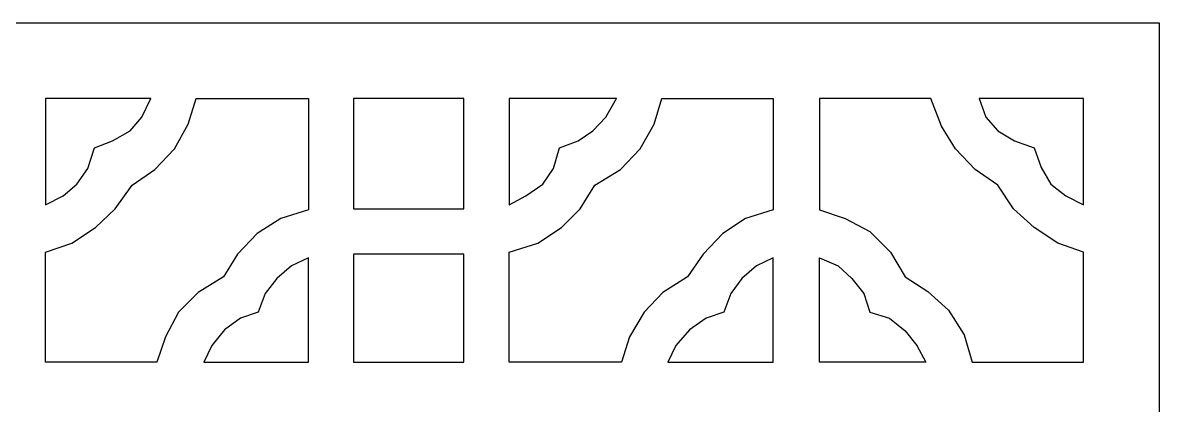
# Model space of a CAD drawing. Header units: centimetres. Extents: x 18.13 to 27, y 0.12 to 9.
# Drawn here: x 22.569 to 27, y 7.508 to 9.001 of the extents above; entities that cross this region are included whole.
import ezdxf

# ---------------------------------------------------------------- set-up
doc = ezdxf.new("R2010")
doc.units = ezdxf.units.CM
doc.header["$MEASUREMENT"] = 0
doc.layers.add('layer 1', color=7, linetype='Continuous')

msp = doc.modelspace()

# ---------------------------------------------------------------- linework, layer by layer
at = {"layer": 'layer 1', "color": 250}
for points, knots in [([(18.13026, 9.00077), (18.13026, 9.00077), (18.13026, 0.12357), (18.13026, 0.12357), (18.13026, 0.12357), (18.13026, 0.12357), (26.99977, 0.12357), (26.99977, 0.12357), (26.99977, 0.12357), (26.99977, 0.12357), (26.99977, 9.00077), (26.99977, 9.00077), (26.99977, 9.00077), (26.99977, 9.00077), (18.13026, 9.00077), (18.13026, 9.00077)], [0, 0, 0, 0, 0.2, 0.2, 0.2, 0.2, 0.4, 0.4, 0.4, 0.4, 0.6, 0.6, 0.6, 0.6, 1, 1, 1, 1]), ([(22.65716, 8.29046), (22.65716, 8.29046), (22.65716, 8.7051), (22.65716, 8.7051), (22.65716, 8.7051), (22.65716, 8.7051), (23.06801, 8.7051), (23.06801, 8.7051), (23.06801, 8.7051), (23.06801, 8.7051), (23.03347, 8.63219), (23.03347, 8.63219), (23.03347, 8.63219), (23.03347, 8.63219), (22.98738, 8.57841), (22.98738, 8.57841), (22.98738, 8.57841), (22.98738, 8.57841), (22.91824, 8.54002), (22.91824, 8.54002), (22.91824, 8.54002), (22.91824, 8.54002), (22.84915, 8.51312), (22.84915, 8.51312), (22.84915, 8.51312), (22.84915, 8.51312), (22.82228, 8.43252), (22.82228, 8.43252), (22.82228, 8.43252), (22.82228, 8.43252), (22.78004, 8.37108), (22.78004, 8.37108), (22.78004, 8.37108), (22.78004, 8.37108), (22.72625, 8.32501), (22.72625, 8.32501), (22.72625, 8.32501), (22.72625, 8.32501), (22.65716, 8.29046), (22.65716, 8.29046)], [0, 0, 0, 0, 0.0909091, 0.0909091, 0.0909091, 0.0909091, 0.1818182, 0.1818182, 0.1818182, 0.1818182, 0.2727273, 0.2727273, 0.2727273, 0.2727273, 0.3636364, 0.3636364, 0.3636364, 0.3636364, 0.4545455, 0.4545455, 0.4545455, 0.4545455, 0.5454545, 0.5454545, 0.5454545, 0.5454545, 0.6363636, 0.6363636, 0.6363636, 0.6363636, 0.7272727, 0.7272727, 0.7272727, 0.7272727, 0.8181818, 0.8181818, 0.8181818, 0.8181818, 1, 1, 1, 1]), ([(23.09106, 7.67608), (23.09106, 7.67608), (23.12559, 7.77593), (23.12559, 7.77593), (23.12559, 7.77593), (23.12559, 7.77593), (23.17551, 7.87193), (23.17551, 7.87193), (23.17551, 7.87193), (23.17551, 7.87193), (23.25231, 7.94874), (23.25231, 7.94874), (23.25231, 7.94874), (23.25231, 7.94874), (23.35215, 8.01015), (23.35215, 8.01015), (23.35215, 8.01015), (23.35215, 8.01015), (23.40589, 8.09846), (23.40589, 8.09846), (23.40589, 8.09846), (23.40589, 8.09846), (23.48268, 8.17909), (23.48268, 8.17909), (23.48268, 8.17909), (23.48268, 8.17909), (23.57482, 8.23668), (23.57482, 8.23668), (23.57482, 8.23668), (23.57482, 8.23668), (23.68235, 8.27123), (23.68235, 8.27123), (23.68235, 8.27123), (23.68235, 8.27123), (23.68235, 8.7051), (23.68235, 8.7051), (23.68235, 8.7051), (23.68235, 8.7051), (23.24461, 8.7051), (23.24461, 8.7051), (23.24461, 8.7051), (23.24461, 8.7051), (23.21392, 8.60529), (23.21392, 8.60529), (23.21392, 8.60529), (23.21392, 8.60529), (23.16018, 8.5093), (23.16018, 8.5093), (23.16018, 8.5093), (23.16018, 8.5093), (23.08337, 8.42869), (23.08337, 8.42869), (23.08337, 8.42869), (23.08337, 8.42869), (22.99506, 8.36727), (22.99506, 8.36727), (22.99506, 8.36727), (22.99506, 8.36727), (22.92978, 8.2751), (22.92978, 8.2751), (22.92978, 8.2751), (22.92978, 8.2751), (22.85299, 8.20213), (22.85299, 8.20213), (22.85299, 8.20213), (22.85299, 8.20213), (22.76083, 8.14072), (22.76083, 8.14072), (22.76083, 8.14072), (22.76083, 8.14072), (22.65716, 8.10613), (22.65716, 8.10613), (22.65716, 8.10613), (22.65716, 8.10613), (22.65716, 7.67608), (22.65716, 7.67608), (22.65716, 7.67608), (22.65716, 7.67608), (23.09106, 7.67608), (23.09106, 7.67608)], [0, 0, 0, 0, 0.047619, 0.047619, 0.047619, 0.047619, 0.0952381, 0.0952381, 0.0952381, 0.0952381, 0.1428571, 0.1428571, 0.1428571, 0.1428571, 0.1904762, 0.1904762, 0.1904762, 0.1904762, 0.2380952, 0.2380952, 0.2380952, 0.2380952, 0.2857143, 0.2857143, 0.2857143, 0.2857143, 0.3333333, 0.3333333, 0.3333333, 0.3333333, 0.3809524, 0.3809524, 0.3809524, 0.3809524, 0.4285714, 0.4285714, 0.4285714, 0.4285714, 0.4761905, 0.4761905, 0.4761905, 0.4761905, 0.5238095, 0.5238095, 0.5238095, 0.5238095, 0.5714286, 0.5714286, 0.5714286, 0.5714286, 0.6190476, 0.6190476, 0.6190476, 0.6190476, 0.6666667, 0.6666667, 0.6666667, 0.6666667, 0.7142857, 0.7142857, 0.7142857, 0.7142857, 0.7619048, 0.7619048, 0.7619048, 0.7619048, 0.8095238, 0.8095238, 0.8095238, 0.8095238, 0.8571429, 0.8571429, 0.8571429, 0.8571429, 0.9047619, 0.9047619, 0.9047619, 0.9047619, 1, 1, 1, 1]), ([(23.85898, 8.2751), (23.85898, 8.2751), (23.85898, 8.7051), (23.85898, 8.7051), (23.85898, 8.7051), (23.85898, 8.7051), (24.28899, 8.7051), (24.28899, 8.7051), (24.28899, 8.7051), (24.28899, 8.7051), (24.28899, 8.2751), (24.28899, 8.2751), (24.28899, 8.2751), (24.28899, 8.2751), (23.85898, 8.2751), (23.85898, 8.2751)], [0, 0, 0, 0, 0.2, 0.2, 0.2, 0.2, 0.4, 0.4, 0.4, 0.4, 0.6, 0.6, 0.6, 0.6, 1, 1, 1, 1]), ([(24.46563, 8.29046), (24.46563, 8.29046), (24.46563, 8.7051), (24.46563, 8.7051), (24.46563, 8.7051), (24.46563, 8.7051), (24.88415, 8.7051), (24.88415, 8.7051), (24.88415, 8.7051), (24.88415, 8.7051), (24.84192, 8.63219), (24.84192, 8.63219), (24.84192, 8.63219), (24.84192, 8.63219), (24.792, 8.57841), (24.792, 8.57841), (24.792, 8.57841), (24.792, 8.57841), (24.73437, 8.54002), (24.73437, 8.54002), (24.73437, 8.54002), (24.73437, 8.54002), (24.66141, 8.51312), (24.66141, 8.51312), (24.66141, 8.51312), (24.66141, 8.51312), (24.63844, 8.43252), (24.63844, 8.43252), (24.63844, 8.43252), (24.63844, 8.43252), (24.59619, 8.37108), (24.59619, 8.37108), (24.59619, 8.37108), (24.59619, 8.37108), (24.53089, 8.32501), (24.53089, 8.32501), (24.53089, 8.32501), (24.53089, 8.32501), (24.46563, 8.29046), (24.46563, 8.29046)], [0, 0, 0, 0, 0.0909091, 0.0909091, 0.0909091, 0.0909091, 0.1818182, 0.1818182, 0.1818182, 0.1818182, 0.2727273, 0.2727273, 0.2727273, 0.2727273, 0.3636364, 0.3636364, 0.3636364, 0.3636364, 0.4545455, 0.4545455, 0.4545455, 0.4545455, 0.5454545, 0.5454545, 0.5454545, 0.5454545, 0.6363636, 0.6363636, 0.6363636, 0.6363636, 0.7272727, 0.7272727, 0.7272727, 0.7272727, 0.8181818, 0.8181818, 0.8181818, 0.8181818, 1, 1, 1, 1]), ([(25.06077, 8.7051), (25.06077, 8.7051), (25.03006, 8.60529), (25.03006, 8.60529), (25.03006, 8.60529), (25.03006, 8.60529), (24.97629, 8.5093), (24.97629, 8.5093), (24.97629, 8.5093), (24.97629, 8.5093), (24.89952, 8.42869), (24.89952, 8.42869), (24.89952, 8.42869), (24.89952, 8.42869), (24.79967, 8.36727), (24.79967, 8.36727), (24.79967, 8.36727), (24.79967, 8.36727), (24.74208, 8.2751), (24.74208, 8.2751), (24.74208, 8.2751), (24.74208, 8.2751), (24.66912, 8.20213), (24.66912, 8.20213), (24.66912, 8.20213), (24.66912, 8.20213), (24.57697, 8.14072), (24.57697, 8.14072), (24.57697, 8.14072), (24.57697, 8.14072), (24.46563, 8.10613), (24.46563, 8.10613), (24.46563, 8.10613), (24.46563, 8.10613), (24.46563, 7.67608), (24.46563, 7.67608), (24.46563, 7.67608), (24.46563, 7.67608), (24.90334, 7.67608), (24.90334, 7.67608), (24.90334, 7.67608), (24.90334, 7.67608), (24.93407, 7.77593), (24.93407, 7.77593), (24.93407, 7.77593), (24.93407, 7.77593), (24.99167, 7.87193), (24.99167, 7.87193), (24.99167, 7.87193), (24.99167, 7.87193), (25.06459, 7.94874), (25.06459, 7.94874), (25.06459, 7.94874), (25.06459, 7.94874), (25.16063, 8.01015), (25.16063, 8.01015), (25.16063, 8.01015), (25.16063, 8.01015), (25.22203, 8.09846), (25.22203, 8.09846), (25.22203, 8.09846), (25.22203, 8.09846), (25.29881, 8.17909), (25.29881, 8.17909), (25.29881, 8.17909), (25.29881, 8.17909), (25.38714, 8.23668), (25.38714, 8.23668), (25.38714, 8.23668), (25.38714, 8.23668), (25.49467, 8.27123), (25.49467, 8.27123), (25.49467, 8.27123), (25.49467, 8.27123), (25.49467, 8.7051), (25.49467, 8.7051), (25.49467, 8.7051), (25.49467, 8.7051), (25.06077, 8.7051), (25.06077, 8.7051)], [0, 0, 0, 0, 0.047619, 0.047619, 0.047619, 0.047619, 0.0952381, 0.0952381, 0.0952381, 0.0952381, 0.1428571, 0.1428571, 0.1428571, 0.1428571, 0.1904762, 0.1904762, 0.1904762, 0.1904762, 0.2380952, 0.2380952, 0.2380952, 0.2380952, 0.2857143, 0.2857143, 0.2857143, 0.2857143, 0.3333333, 0.3333333, 0.3333333, 0.3333333, 0.3809524, 0.3809524, 0.3809524, 0.3809524, 0.4285714, 0.4285714, 0.4285714, 0.4285714, 0.4761905, 0.4761905, 0.4761905, 0.4761905, 0.5238095, 0.5238095, 0.5238095, 0.5238095, 0.5714286, 0.5714286, 0.5714286, 0.5714286, 0.6190476, 0.6190476, 0.6190476, 0.6190476, 0.6666667, 0.6666667, 0.6666667, 0.6666667, 0.7142857, 0.7142857, 0.7142857, 0.7142857, 0.7619048, 0.7619048, 0.7619048, 0.7619048, 0.8095238, 0.8095238, 0.8095238, 0.8095238, 0.8571429, 0.8571429, 0.8571429, 0.8571429, 0.9047619, 0.9047619, 0.9047619, 0.9047619, 1, 1, 1, 1]), ([(26.27026, 7.67608), (26.27026, 7.67608), (26.23955, 7.78361), (26.23955, 7.78361), (26.23955, 7.78361), (26.23955, 7.78361), (26.17812, 7.87961), (26.17812, 7.87961), (26.17812, 7.87961), (26.17812, 7.87961), (26.09747, 7.95256), (26.09747, 7.95256), (26.09747, 7.95256), (26.09747, 7.95256), (26.00914, 8.01015), (26.00914, 8.01015), (26.00914, 8.01015), (26.00914, 8.01015), (25.95155, 8.10613), (25.95155, 8.10613), (25.95155, 8.10613), (25.95155, 8.10613), (25.87091, 8.1868), (25.87091, 8.1868), (25.87091, 8.1868), (25.87091, 8.1868), (25.77495, 8.23668), (25.77495, 8.23668), (25.77495, 8.23668), (25.77495, 8.23668), (25.67512, 8.27123), (25.67512, 8.27123), (25.67512, 8.27123), (25.67512, 8.27123), (25.67512, 8.7051), (25.67512, 8.7051), (25.67512, 8.7051), (25.67512, 8.7051), (26.10897, 8.7051), (26.10897, 8.7051), (26.10897, 8.7051), (26.10897, 8.7051), (26.15121, 8.59763), (26.15121, 8.59763), (26.15121, 8.59763), (26.15121, 8.59763), (26.20495, 8.5093), (26.20495, 8.5093), (26.20495, 8.5093), (26.20495, 8.5093), (26.28179, 8.42869), (26.28179, 8.42869), (26.28179, 8.42869), (26.28179, 8.42869), (26.3701, 8.36727), (26.3701, 8.36727), (26.3701, 8.36727), (26.3701, 8.36727), (26.43149, 8.2751), (26.43149, 8.2751), (26.43149, 8.2751), (26.43149, 8.2751), (26.51212, 8.20213), (26.51212, 8.20213), (26.51212, 8.20213), (26.51212, 8.20213), (26.60432, 8.14072), (26.60432, 8.14072), (26.60432, 8.14072), (26.60432, 8.14072), (26.70413, 8.10613), (26.70413, 8.10613), (26.70413, 8.10613), (26.70413, 8.10613), (26.70413, 7.67608), (26.70413, 7.67608), (26.70413, 7.67608), (26.70413, 7.67608), (26.27026, 7.67608), (26.27026, 7.67608)], [0, 0, 0, 0, 0.047619, 0.047619, 0.047619, 0.047619, 0.0952381, 0.0952381, 0.0952381, 0.0952381, 0.1428571, 0.1428571, 0.1428571, 0.1428571, 0.1904762, 0.1904762, 0.1904762, 0.1904762, 0.2380952, 0.2380952, 0.2380952, 0.2380952, 0.2857143, 0.2857143, 0.2857143, 0.2857143, 0.3333333, 0.3333333, 0.3333333, 0.3333333, 0.3809524, 0.3809524, 0.3809524, 0.3809524, 0.4285714, 0.4285714, 0.4285714, 0.4285714, 0.4761905, 0.4761905, 0.4761905, 0.4761905, 0.5238095, 0.5238095, 0.5238095, 0.5238095, 0.5714286, 0.5714286, 0.5714286, 0.5714286, 0.6190476, 0.6190476, 0.6190476, 0.6190476, 0.6666667, 0.6666667, 0.6666667, 0.6666667, 0.7142857, 0.7142857, 0.7142857, 0.7142857, 0.7619048, 0.7619048, 0.7619048, 0.7619048, 0.8095238, 0.8095238, 0.8095238, 0.8095238, 0.8571429, 0.8571429, 0.8571429, 0.8571429, 0.9047619, 0.9047619, 0.9047619, 0.9047619, 1, 1, 1, 1]), ([(26.70413, 8.29046), (26.70413, 8.29046), (26.63503, 8.32501), (26.63503, 8.32501), (26.63503, 8.32501), (26.63503, 8.32501), (26.57744, 8.37108), (26.57744, 8.37108), (26.57744, 8.37108), (26.57744, 8.37108), (26.53904, 8.43638), (26.53904, 8.43638), (26.53904, 8.43638), (26.53904, 8.43638), (26.51212, 8.51312), (26.51212, 8.51312), (26.51212, 8.51312), (26.51212, 8.51312), (26.43535, 8.54002), (26.43535, 8.54002), (26.43535, 8.54002), (26.43535, 8.54002), (26.3701, 8.57841), (26.3701, 8.57841), (26.3701, 8.57841), (26.3701, 8.57841), (26.32401, 8.63219), (26.32401, 8.63219), (26.32401, 8.63219), (26.32401, 8.63219), (26.29712, 8.7051), (26.29712, 8.7051), (26.29712, 8.7051), (26.29712, 8.7051), (26.70413, 8.7051), (26.70413, 8.7051), (26.70413, 8.7051), (26.70413, 8.7051), (26.70413, 8.29046), (26.70413, 8.29046)], [0, 0, 0, 0, 0.0909091, 0.0909091, 0.0909091, 0.0909091, 0.1818182, 0.1818182, 0.1818182, 0.1818182, 0.2727273, 0.2727273, 0.2727273, 0.2727273, 0.3636364, 0.3636364, 0.3636364, 0.3636364, 0.4545455, 0.4545455, 0.4545455, 0.4545455, 0.5454545, 0.5454545, 0.5454545, 0.5454545, 0.6363636, 0.6363636, 0.6363636, 0.6363636, 0.7272727, 0.7272727, 0.7272727, 0.7272727, 0.8181818, 0.8181818, 0.8181818, 0.8181818, 1, 1, 1, 1]), ([(23.27534, 7.67608), (23.27534, 7.67608), (23.30606, 7.74137), (23.30606, 7.74137), (23.30606, 7.74137), (23.30606, 7.74137), (23.35596, 7.80281), (23.35596, 7.80281), (23.35596, 7.80281), (23.35596, 7.80281), (23.4174, 7.84887), (23.4174, 7.84887), (23.4174, 7.84887), (23.4174, 7.84887), (23.4865, 7.87193), (23.4865, 7.87193), (23.4865, 7.87193), (23.4865, 7.87193), (23.51339, 7.9449), (23.51339, 7.9449), (23.51339, 7.9449), (23.51339, 7.9449), (23.55947, 8.00246), (23.55947, 8.00246), (23.55947, 8.00246), (23.55947, 8.00246), (23.61706, 8.05238), (23.61706, 8.05238), (23.61706, 8.05238), (23.61706, 8.05238), (23.68235, 8.0831), (23.68235, 8.0831), (23.68235, 8.0831), (23.68235, 8.0831), (23.68235, 7.67608), (23.68235, 7.67608), (23.68235, 7.67608), (23.68235, 7.67608), (23.27534, 7.67608), (23.27534, 7.67608)], [0, 0, 0, 0, 0.0909091, 0.0909091, 0.0909091, 0.0909091, 0.1818182, 0.1818182, 0.1818182, 0.1818182, 0.2727273, 0.2727273, 0.2727273, 0.2727273, 0.3636364, 0.3636364, 0.3636364, 0.3636364, 0.4545455, 0.4545455, 0.4545455, 0.4545455, 0.5454545, 0.5454545, 0.5454545, 0.5454545, 0.6363636, 0.6363636, 0.6363636, 0.6363636, 0.7272727, 0.7272727, 0.7272727, 0.7272727, 0.8181818, 0.8181818, 0.8181818, 0.8181818, 1, 1, 1, 1]), ([(24.28899, 7.67608), (24.28899, 7.67608), (23.85898, 7.67608), (23.85898, 7.67608), (23.85898, 7.67608), (23.85898, 7.67608), (23.85898, 8.09846), (23.85898, 8.09846), (23.85898, 8.09846), (23.85898, 8.09846), (24.28899, 8.09846), (24.28899, 8.09846), (24.28899, 8.09846), (24.28899, 8.09846), (24.28899, 7.67608), (24.28899, 7.67608)], [0, 0, 0, 0, 0.2, 0.2, 0.2, 0.2, 0.4, 0.4, 0.4, 0.4, 0.6, 0.6, 0.6, 0.6, 1, 1, 1, 1]), ([(25.08381, 7.67608), (25.08381, 7.67608), (25.11452, 7.74137), (25.11452, 7.74137), (25.11452, 7.74137), (25.11452, 7.74137), (25.16829, 7.80281), (25.16829, 7.80281), (25.16829, 7.80281), (25.16829, 7.80281), (25.23355, 7.84887), (25.23355, 7.84887), (25.23355, 7.84887), (25.23355, 7.84887), (25.30268, 7.87193), (25.30268, 7.87193), (25.30268, 7.87193), (25.30268, 7.87193), (25.32955, 7.9449), (25.32955, 7.9449), (25.32955, 7.9449), (25.32955, 7.9449), (25.37178, 8.00246), (25.37178, 8.00246), (25.37178, 8.00246), (25.37178, 8.00246), (25.42936, 8.05238), (25.42936, 8.05238), (25.42936, 8.05238), (25.42936, 8.05238), (25.49467, 8.0831), (25.49467, 8.0831), (25.49467, 8.0831), (25.49467, 8.0831), (25.49467, 7.67608), (25.49467, 7.67608), (25.49467, 7.67608), (25.49467, 7.67608), (25.08381, 7.67608), (25.08381, 7.67608)], [0, 0, 0, 0, 0.0909091, 0.0909091, 0.0909091, 0.0909091, 0.1818182, 0.1818182, 0.1818182, 0.1818182, 0.2727273, 0.2727273, 0.2727273, 0.2727273, 0.3636364, 0.3636364, 0.3636364, 0.3636364, 0.4545455, 0.4545455, 0.4545455, 0.4545455, 0.5454545, 0.5454545, 0.5454545, 0.5454545, 0.6363636, 0.6363636, 0.6363636, 0.6363636, 0.7272727, 0.7272727, 0.7272727, 0.7272727, 0.8181818, 0.8181818, 0.8181818, 0.8181818, 1, 1, 1, 1]), ([(25.67512, 8.0831), (25.67512, 8.0831), (25.67512, 7.67608), (25.67512, 7.67608), (25.67512, 7.67608), (25.67512, 7.67608), (26.08981, 7.67608), (26.08981, 7.67608), (26.08981, 7.67608), (26.08981, 7.67608), (26.05523, 7.74137), (26.05523, 7.74137), (26.05523, 7.74137), (26.05523, 7.74137), (26.00914, 7.79899), (26.00914, 7.79899), (26.00914, 7.79899), (26.00914, 7.79899), (25.94771, 7.84887), (25.94771, 7.84887), (25.94771, 7.84887), (25.94771, 7.84887), (25.87091, 7.87193), (25.87091, 7.87193), (25.87091, 7.87193), (25.87091, 7.87193), (25.84789, 7.9449), (25.84789, 7.9449), (25.84789, 7.9449), (25.84789, 7.9449), (25.8018, 8.00246), (25.8018, 8.00246), (25.8018, 8.00246), (25.8018, 8.00246), (25.74806, 8.05238), (25.74806, 8.05238), (25.74806, 8.05238), (25.74806, 8.05238), (25.67512, 8.0831), (25.67512, 8.0831)], [0, 0, 0, 0, 0.0909091, 0.0909091, 0.0909091, 0.0909091, 0.1818182, 0.1818182, 0.1818182, 0.1818182, 0.2727273, 0.2727273, 0.2727273, 0.2727273, 0.3636364, 0.3636364, 0.3636364, 0.3636364, 0.4545455, 0.4545455, 0.4545455, 0.4545455, 0.5454545, 0.5454545, 0.5454545, 0.5454545, 0.6363636, 0.6363636, 0.6363636, 0.6363636, 0.7272727, 0.7272727, 0.7272727, 0.7272727, 0.8181818, 0.8181818, 0.8181818, 0.8181818, 1, 1, 1, 1])]:
    msp.add_open_spline(points, degree=3, knots=knots, dxfattribs=at)
at = {"layer": 'layer 1', "lineweight": 9}
for points, knots in [([(18.13026, 9.00077), (18.13026, 9.00077), (18.13026, 0.12357), (18.13026, 0.12357), (18.13026, 0.12357), (18.13026, 0.12357), (26.99977, 0.12357), (26.99977, 0.12357), (26.99977, 0.12357), (26.99977, 0.12357), (26.99977, 9.00077), (26.99977, 9.00077), (26.99977, 9.00077), (26.99977, 9.00077), (18.13026, 9.00077), (18.13026, 9.00077)], [0, 0, 0, 0, 0.2, 0.2, 0.2, 0.2, 0.4, 0.4, 0.4, 0.4, 0.6, 0.6, 0.6, 0.6, 1, 1, 1, 1]), ([(22.65716, 8.29046), (22.65716, 8.29046), (22.65716, 8.7051), (22.65716, 8.7051), (22.65716, 8.7051), (22.65716, 8.7051), (23.06801, 8.7051), (23.06801, 8.7051), (23.06801, 8.7051), (23.06801, 8.7051), (23.03347, 8.63219), (23.03347, 8.63219), (23.03347, 8.63219), (23.03347, 8.63219), (22.98738, 8.57841), (22.98738, 8.57841), (22.98738, 8.57841), (22.98738, 8.57841), (22.91824, 8.54002), (22.91824, 8.54002), (22.91824, 8.54002), (22.91824, 8.54002), (22.84915, 8.51312), (22.84915, 8.51312), (22.84915, 8.51312), (22.84915, 8.51312), (22.82228, 8.43252), (22.82228, 8.43252), (22.82228, 8.43252), (22.82228, 8.43252), (22.78004, 8.37108), (22.78004, 8.37108), (22.78004, 8.37108), (22.78004, 8.37108), (22.72625, 8.32501), (22.72625, 8.32501), (22.72625, 8.32501), (22.72625, 8.32501), (22.65716, 8.29046), (22.65716, 8.29046)], [0, 0, 0, 0, 0.0909091, 0.0909091, 0.0909091, 0.0909091, 0.1818182, 0.1818182, 0.1818182, 0.1818182, 0.2727273, 0.2727273, 0.2727273, 0.2727273, 0.3636364, 0.3636364, 0.3636364, 0.3636364, 0.4545455, 0.4545455, 0.4545455, 0.4545455, 0.5454545, 0.5454545, 0.5454545, 0.5454545, 0.6363636, 0.6363636, 0.6363636, 0.6363636, 0.7272727, 0.7272727, 0.7272727, 0.7272727, 0.8181818, 0.8181818, 0.8181818, 0.8181818, 1, 1, 1, 1]), ([(23.09106, 7.67608), (23.09106, 7.67608), (23.12559, 7.77593), (23.12559, 7.77593), (23.12559, 7.77593), (23.12559, 7.77593), (23.17551, 7.87193), (23.17551, 7.87193), (23.17551, 7.87193), (23.17551, 7.87193), (23.25231, 7.94874), (23.25231, 7.94874), (23.25231, 7.94874), (23.25231, 7.94874), (23.35215, 8.01015), (23.35215, 8.01015), (23.35215, 8.01015), (23.35215, 8.01015), (23.40589, 8.09846), (23.40589, 8.09846), (23.40589, 8.09846), (23.40589, 8.09846), (23.48268, 8.17909), (23.48268, 8.17909), (23.48268, 8.17909), (23.48268, 8.17909), (23.57482, 8.23668), (23.57482, 8.23668), (23.57482, 8.23668), (23.57482, 8.23668), (23.68235, 8.27123), (23.68235, 8.27123), (23.68235, 8.27123), (23.68235, 8.27123), (23.68235, 8.7051), (23.68235, 8.7051), (23.68235, 8.7051), (23.68235, 8.7051), (23.24461, 8.7051), (23.24461, 8.7051), (23.24461, 8.7051), (23.24461, 8.7051), (23.21392, 8.60529), (23.21392, 8.60529), (23.21392, 8.60529), (23.21392, 8.60529), (23.16018, 8.5093), (23.16018, 8.5093), (23.16018, 8.5093), (23.16018, 8.5093), (23.08337, 8.42869), (23.08337, 8.42869), (23.08337, 8.42869), (23.08337, 8.42869), (22.99506, 8.36727), (22.99506, 8.36727), (22.99506, 8.36727), (22.99506, 8.36727), (22.92978, 8.2751), (22.92978, 8.2751), (22.92978, 8.2751), (22.92978, 8.2751), (22.85299, 8.20213), (22.85299, 8.20213), (22.85299, 8.20213), (22.85299, 8.20213), (22.76083, 8.14072), (22.76083, 8.14072), (22.76083, 8.14072), (22.76083, 8.14072), (22.65716, 8.10613), (22.65716, 8.10613), (22.65716, 8.10613), (22.65716, 8.10613), (22.65716, 7.67608), (22.65716, 7.67608), (22.65716, 7.67608), (22.65716, 7.67608), (23.09106, 7.67608), (23.09106, 7.67608)], [0, 0, 0, 0, 0.047619, 0.047619, 0.047619, 0.047619, 0.0952381, 0.0952381, 0.0952381, 0.0952381, 0.1428571, 0.1428571, 0.1428571, 0.1428571, 0.1904762, 0.1904762, 0.1904762, 0.1904762, 0.2380952, 0.2380952, 0.2380952, 0.2380952, 0.2857143, 0.2857143, 0.2857143, 0.2857143, 0.3333333, 0.3333333, 0.3333333, 0.3333333, 0.3809524, 0.3809524, 0.3809524, 0.3809524, 0.4285714, 0.4285714, 0.4285714, 0.4285714, 0.4761905, 0.4761905, 0.4761905, 0.4761905, 0.5238095, 0.5238095, 0.5238095, 0.5238095, 0.5714286, 0.5714286, 0.5714286, 0.5714286, 0.6190476, 0.6190476, 0.6190476, 0.6190476, 0.6666667, 0.6666667, 0.6666667, 0.6666667, 0.7142857, 0.7142857, 0.7142857, 0.7142857, 0.7619048, 0.7619048, 0.7619048, 0.7619048, 0.8095238, 0.8095238, 0.8095238, 0.8095238, 0.8571429, 0.8571429, 0.8571429, 0.8571429, 0.9047619, 0.9047619, 0.9047619, 0.9047619, 1, 1, 1, 1]), ([(23.85898, 8.2751), (23.85898, 8.2751), (23.85898, 8.7051), (23.85898, 8.7051), (23.85898, 8.7051), (23.85898, 8.7051), (24.28899, 8.7051), (24.28899, 8.7051), (24.28899, 8.7051), (24.28899, 8.7051), (24.28899, 8.2751), (24.28899, 8.2751), (24.28899, 8.2751), (24.28899, 8.2751), (23.85898, 8.2751), (23.85898, 8.2751)], [0, 0, 0, 0, 0.2, 0.2, 0.2, 0.2, 0.4, 0.4, 0.4, 0.4, 0.6, 0.6, 0.6, 0.6, 1, 1, 1, 1]), ([(24.46563, 8.29046), (24.46563, 8.29046), (24.46563, 8.7051), (24.46563, 8.7051), (24.46563, 8.7051), (24.46563, 8.7051), (24.88415, 8.7051), (24.88415, 8.7051), (24.88415, 8.7051), (24.88415, 8.7051), (24.84192, 8.63219), (24.84192, 8.63219), (24.84192, 8.63219), (24.84192, 8.63219), (24.792, 8.57841), (24.792, 8.57841), (24.792, 8.57841), (24.792, 8.57841), (24.73437, 8.54002), (24.73437, 8.54002), (24.73437, 8.54002), (24.73437, 8.54002), (24.66141, 8.51312), (24.66141, 8.51312), (24.66141, 8.51312), (24.66141, 8.51312), (24.63844, 8.43252), (24.63844, 8.43252), (24.63844, 8.43252), (24.63844, 8.43252), (24.59619, 8.37108), (24.59619, 8.37108), (24.59619, 8.37108), (24.59619, 8.37108), (24.53089, 8.32501), (24.53089, 8.32501), (24.53089, 8.32501), (24.53089, 8.32501), (24.46563, 8.29046), (24.46563, 8.29046)], [0, 0, 0, 0, 0.0909091, 0.0909091, 0.0909091, 0.0909091, 0.1818182, 0.1818182, 0.1818182, 0.1818182, 0.2727273, 0.2727273, 0.2727273, 0.2727273, 0.3636364, 0.3636364, 0.3636364, 0.3636364, 0.4545455, 0.4545455, 0.4545455, 0.4545455, 0.5454545, 0.5454545, 0.5454545, 0.5454545, 0.6363636, 0.6363636, 0.6363636, 0.6363636, 0.7272727, 0.7272727, 0.7272727, 0.7272727, 0.8181818, 0.8181818, 0.8181818, 0.8181818, 1, 1, 1, 1]), ([(25.06077, 8.7051), (25.06077, 8.7051), (25.03006, 8.60529), (25.03006, 8.60529), (25.03006, 8.60529), (25.03006, 8.60529), (24.97629, 8.5093), (24.97629, 8.5093), (24.97629, 8.5093), (24.97629, 8.5093), (24.89952, 8.42869), (24.89952, 8.42869), (24.89952, 8.42869), (24.89952, 8.42869), (24.79967, 8.36727), (24.79967, 8.36727), (24.79967, 8.36727), (24.79967, 8.36727), (24.74208, 8.2751), (24.74208, 8.2751), (24.74208, 8.2751), (24.74208, 8.2751), (24.66912, 8.20213), (24.66912, 8.20213), (24.66912, 8.20213), (24.66912, 8.20213), (24.57697, 8.14072), (24.57697, 8.14072), (24.57697, 8.14072), (24.57697, 8.14072), (24.46563, 8.10613), (24.46563, 8.10613), (24.46563, 8.10613), (24.46563, 8.10613), (24.46563, 7.67608), (24.46563, 7.67608), (24.46563, 7.67608), (24.46563, 7.67608), (24.90334, 7.67608), (24.90334, 7.67608), (24.90334, 7.67608), (24.90334, 7.67608), (24.93407, 7.77593), (24.93407, 7.77593), (24.93407, 7.77593), (24.93407, 7.77593), (24.99167, 7.87193), (24.99167, 7.87193), (24.99167, 7.87193), (24.99167, 7.87193), (25.06459, 7.94874), (25.06459, 7.94874), (25.06459, 7.94874), (25.06459, 7.94874), (25.16063, 8.01015), (25.16063, 8.01015), (25.16063, 8.01015), (25.16063, 8.01015), (25.22203, 8.09846), (25.22203, 8.09846), (25.22203, 8.09846), (25.22203, 8.09846), (25.29881, 8.17909), (25.29881, 8.17909), (25.29881, 8.17909), (25.29881, 8.17909), (25.38714, 8.23668), (25.38714, 8.23668), (25.38714, 8.23668), (25.38714, 8.23668), (25.49467, 8.27123), (25.49467, 8.27123), (25.49467, 8.27123), (25.49467, 8.27123), (25.49467, 8.7051), (25.49467, 8.7051), (25.49467, 8.7051), (25.49467, 8.7051), (25.06077, 8.7051), (25.06077, 8.7051)], [0, 0, 0, 0, 0.047619, 0.047619, 0.047619, 0.047619, 0.0952381, 0.0952381, 0.0952381, 0.0952381, 0.1428571, 0.1428571, 0.1428571, 0.1428571, 0.1904762, 0.1904762, 0.1904762, 0.1904762, 0.2380952, 0.2380952, 0.2380952, 0.2380952, 0.2857143, 0.2857143, 0.2857143, 0.2857143, 0.3333333, 0.3333333, 0.3333333, 0.3333333, 0.3809524, 0.3809524, 0.3809524, 0.3809524, 0.4285714, 0.4285714, 0.4285714, 0.4285714, 0.4761905, 0.4761905, 0.4761905, 0.4761905, 0.5238095, 0.5238095, 0.5238095, 0.5238095, 0.5714286, 0.5714286, 0.5714286, 0.5714286, 0.6190476, 0.6190476, 0.6190476, 0.6190476, 0.6666667, 0.6666667, 0.6666667, 0.6666667, 0.7142857, 0.7142857, 0.7142857, 0.7142857, 0.7619048, 0.7619048, 0.7619048, 0.7619048, 0.8095238, 0.8095238, 0.8095238, 0.8095238, 0.8571429, 0.8571429, 0.8571429, 0.8571429, 0.9047619, 0.9047619, 0.9047619, 0.9047619, 1, 1, 1, 1]), ([(26.27026, 7.67608), (26.27026, 7.67608), (26.23955, 7.78361), (26.23955, 7.78361), (26.23955, 7.78361), (26.23955, 7.78361), (26.17812, 7.87961), (26.17812, 7.87961), (26.17812, 7.87961), (26.17812, 7.87961), (26.09747, 7.95256), (26.09747, 7.95256), (26.09747, 7.95256), (26.09747, 7.95256), (26.00914, 8.01015), (26.00914, 8.01015), (26.00914, 8.01015), (26.00914, 8.01015), (25.95155, 8.10613), (25.95155, 8.10613), (25.95155, 8.10613), (25.95155, 8.10613), (25.87091, 8.1868), (25.87091, 8.1868), (25.87091, 8.1868), (25.87091, 8.1868), (25.77495, 8.23668), (25.77495, 8.23668), (25.77495, 8.23668), (25.77495, 8.23668), (25.67512, 8.27123), (25.67512, 8.27123), (25.67512, 8.27123), (25.67512, 8.27123), (25.67512, 8.7051), (25.67512, 8.7051), (25.67512, 8.7051), (25.67512, 8.7051), (26.10897, 8.7051), (26.10897, 8.7051), (26.10897, 8.7051), (26.10897, 8.7051), (26.15121, 8.59763), (26.15121, 8.59763), (26.15121, 8.59763), (26.15121, 8.59763), (26.20495, 8.5093), (26.20495, 8.5093), (26.20495, 8.5093), (26.20495, 8.5093), (26.28179, 8.42869), (26.28179, 8.42869), (26.28179, 8.42869), (26.28179, 8.42869), (26.3701, 8.36727), (26.3701, 8.36727), (26.3701, 8.36727), (26.3701, 8.36727), (26.43149, 8.2751), (26.43149, 8.2751), (26.43149, 8.2751), (26.43149, 8.2751), (26.51212, 8.20213), (26.51212, 8.20213), (26.51212, 8.20213), (26.51212, 8.20213), (26.60432, 8.14072), (26.60432, 8.14072), (26.60432, 8.14072), (26.60432, 8.14072), (26.70413, 8.10613), (26.70413, 8.10613), (26.70413, 8.10613), (26.70413, 8.10613), (26.70413, 7.67608), (26.70413, 7.67608), (26.70413, 7.67608), (26.70413, 7.67608), (26.27026, 7.67608), (26.27026, 7.67608)], [0, 0, 0, 0, 0.047619, 0.047619, 0.047619, 0.047619, 0.0952381, 0.0952381, 0.0952381, 0.0952381, 0.1428571, 0.1428571, 0.1428571, 0.1428571, 0.1904762, 0.1904762, 0.1904762, 0.1904762, 0.2380952, 0.2380952, 0.2380952, 0.2380952, 0.2857143, 0.2857143, 0.2857143, 0.2857143, 0.3333333, 0.3333333, 0.3333333, 0.3333333, 0.3809524, 0.3809524, 0.3809524, 0.3809524, 0.4285714, 0.4285714, 0.4285714, 0.4285714, 0.4761905, 0.4761905, 0.4761905, 0.4761905, 0.5238095, 0.5238095, 0.5238095, 0.5238095, 0.5714286, 0.5714286, 0.5714286, 0.5714286, 0.6190476, 0.6190476, 0.6190476, 0.6190476, 0.6666667, 0.6666667, 0.6666667, 0.6666667, 0.7142857, 0.7142857, 0.7142857, 0.7142857, 0.7619048, 0.7619048, 0.7619048, 0.7619048, 0.8095238, 0.8095238, 0.8095238, 0.8095238, 0.8571429, 0.8571429, 0.8571429, 0.8571429, 0.9047619, 0.9047619, 0.9047619, 0.9047619, 1, 1, 1, 1]), ([(26.70413, 8.29046), (26.70413, 8.29046), (26.63503, 8.32501), (26.63503, 8.32501), (26.63503, 8.32501), (26.63503, 8.32501), (26.57744, 8.37108), (26.57744, 8.37108), (26.57744, 8.37108), (26.57744, 8.37108), (26.53904, 8.43638), (26.53904, 8.43638), (26.53904, 8.43638), (26.53904, 8.43638), (26.51212, 8.51312), (26.51212, 8.51312), (26.51212, 8.51312), (26.51212, 8.51312), (26.43535, 8.54002), (26.43535, 8.54002), (26.43535, 8.54002), (26.43535, 8.54002), (26.3701, 8.57841), (26.3701, 8.57841), (26.3701, 8.57841), (26.3701, 8.57841), (26.32401, 8.63219), (26.32401, 8.63219), (26.32401, 8.63219), (26.32401, 8.63219), (26.29712, 8.7051), (26.29712, 8.7051), (26.29712, 8.7051), (26.29712, 8.7051), (26.70413, 8.7051), (26.70413, 8.7051), (26.70413, 8.7051), (26.70413, 8.7051), (26.70413, 8.29046), (26.70413, 8.29046)], [0, 0, 0, 0, 0.0909091, 0.0909091, 0.0909091, 0.0909091, 0.1818182, 0.1818182, 0.1818182, 0.1818182, 0.2727273, 0.2727273, 0.2727273, 0.2727273, 0.3636364, 0.3636364, 0.3636364, 0.3636364, 0.4545455, 0.4545455, 0.4545455, 0.4545455, 0.5454545, 0.5454545, 0.5454545, 0.5454545, 0.6363636, 0.6363636, 0.6363636, 0.6363636, 0.7272727, 0.7272727, 0.7272727, 0.7272727, 0.8181818, 0.8181818, 0.8181818, 0.8181818, 1, 1, 1, 1]), ([(23.27534, 7.67608), (23.27534, 7.67608), (23.30606, 7.74137), (23.30606, 7.74137), (23.30606, 7.74137), (23.30606, 7.74137), (23.35596, 7.80281), (23.35596, 7.80281), (23.35596, 7.80281), (23.35596, 7.80281), (23.4174, 7.84887), (23.4174, 7.84887), (23.4174, 7.84887), (23.4174, 7.84887), (23.4865, 7.87193), (23.4865, 7.87193), (23.4865, 7.87193), (23.4865, 7.87193), (23.51339, 7.9449), (23.51339, 7.9449), (23.51339, 7.9449), (23.51339, 7.9449), (23.55947, 8.00246), (23.55947, 8.00246), (23.55947, 8.00246), (23.55947, 8.00246), (23.61706, 8.05238), (23.61706, 8.05238), (23.61706, 8.05238), (23.61706, 8.05238), (23.68235, 8.0831), (23.68235, 8.0831), (23.68235, 8.0831), (23.68235, 8.0831), (23.68235, 7.67608), (23.68235, 7.67608), (23.68235, 7.67608), (23.68235, 7.67608), (23.27534, 7.67608), (23.27534, 7.67608)], [0, 0, 0, 0, 0.0909091, 0.0909091, 0.0909091, 0.0909091, 0.1818182, 0.1818182, 0.1818182, 0.1818182, 0.2727273, 0.2727273, 0.2727273, 0.2727273, 0.3636364, 0.3636364, 0.3636364, 0.3636364, 0.4545455, 0.4545455, 0.4545455, 0.4545455, 0.5454545, 0.5454545, 0.5454545, 0.5454545, 0.6363636, 0.6363636, 0.6363636, 0.6363636, 0.7272727, 0.7272727, 0.7272727, 0.7272727, 0.8181818, 0.8181818, 0.8181818, 0.8181818, 1, 1, 1, 1]), ([(24.28899, 7.67608), (24.28899, 7.67608), (23.85898, 7.67608), (23.85898, 7.67608), (23.85898, 7.67608), (23.85898, 7.67608), (23.85898, 8.09846), (23.85898, 8.09846), (23.85898, 8.09846), (23.85898, 8.09846), (24.28899, 8.09846), (24.28899, 8.09846), (24.28899, 8.09846), (24.28899, 8.09846), (24.28899, 7.67608), (24.28899, 7.67608)], [0, 0, 0, 0, 0.2, 0.2, 0.2, 0.2, 0.4, 0.4, 0.4, 0.4, 0.6, 0.6, 0.6, 0.6, 1, 1, 1, 1]), ([(25.08381, 7.67608), (25.08381, 7.67608), (25.11452, 7.74137), (25.11452, 7.74137), (25.11452, 7.74137), (25.11452, 7.74137), (25.16829, 7.80281), (25.16829, 7.80281), (25.16829, 7.80281), (25.16829, 7.80281), (25.23355, 7.84887), (25.23355, 7.84887), (25.23355, 7.84887), (25.23355, 7.84887), (25.30268, 7.87193), (25.30268, 7.87193), (25.30268, 7.87193), (25.30268, 7.87193), (25.32955, 7.9449), (25.32955, 7.9449), (25.32955, 7.9449), (25.32955, 7.9449), (25.37178, 8.00246), (25.37178, 8.00246), (25.37178, 8.00246), (25.37178, 8.00246), (25.42936, 8.05238), (25.42936, 8.05238), (25.42936, 8.05238), (25.42936, 8.05238), (25.49467, 8.0831), (25.49467, 8.0831), (25.49467, 8.0831), (25.49467, 8.0831), (25.49467, 7.67608), (25.49467, 7.67608), (25.49467, 7.67608), (25.49467, 7.67608), (25.08381, 7.67608), (25.08381, 7.67608)], [0, 0, 0, 0, 0.0909091, 0.0909091, 0.0909091, 0.0909091, 0.1818182, 0.1818182, 0.1818182, 0.1818182, 0.2727273, 0.2727273, 0.2727273, 0.2727273, 0.3636364, 0.3636364, 0.3636364, 0.3636364, 0.4545455, 0.4545455, 0.4545455, 0.4545455, 0.5454545, 0.5454545, 0.5454545, 0.5454545, 0.6363636, 0.6363636, 0.6363636, 0.6363636, 0.7272727, 0.7272727, 0.7272727, 0.7272727, 0.8181818, 0.8181818, 0.8181818, 0.8181818, 1, 1, 1, 1]), ([(25.67512, 8.0831), (25.67512, 8.0831), (25.67512, 7.67608), (25.67512, 7.67608), (25.67512, 7.67608), (25.67512, 7.67608), (26.08981, 7.67608), (26.08981, 7.67608), (26.08981, 7.67608), (26.08981, 7.67608), (26.05523, 7.74137), (26.05523, 7.74137), (26.05523, 7.74137), (26.05523, 7.74137), (26.00914, 7.79899), (26.00914, 7.79899), (26.00914, 7.79899), (26.00914, 7.79899), (25.94771, 7.84887), (25.94771, 7.84887), (25.94771, 7.84887), (25.94771, 7.84887), (25.87091, 7.87193), (25.87091, 7.87193), (25.87091, 7.87193), (25.87091, 7.87193), (25.84789, 7.9449), (25.84789, 7.9449), (25.84789, 7.9449), (25.84789, 7.9449), (25.8018, 8.00246), (25.8018, 8.00246), (25.8018, 8.00246), (25.8018, 8.00246), (25.74806, 8.05238), (25.74806, 8.05238), (25.74806, 8.05238), (25.74806, 8.05238), (25.67512, 8.0831), (25.67512, 8.0831)], [0, 0, 0, 0, 0.0909091, 0.0909091, 0.0909091, 0.0909091, 0.1818182, 0.1818182, 0.1818182, 0.1818182, 0.2727273, 0.2727273, 0.2727273, 0.2727273, 0.3636364, 0.3636364, 0.3636364, 0.3636364, 0.4545455, 0.4545455, 0.4545455, 0.4545455, 0.5454545, 0.5454545, 0.5454545, 0.5454545, 0.6363636, 0.6363636, 0.6363636, 0.6363636, 0.7272727, 0.7272727, 0.7272727, 0.7272727, 0.8181818, 0.8181818, 0.8181818, 0.8181818, 1, 1, 1, 1])]:
    msp.add_open_spline(points, degree=3, knots=knots, dxfattribs=at)

doc.saveas('drawing.dxf')
